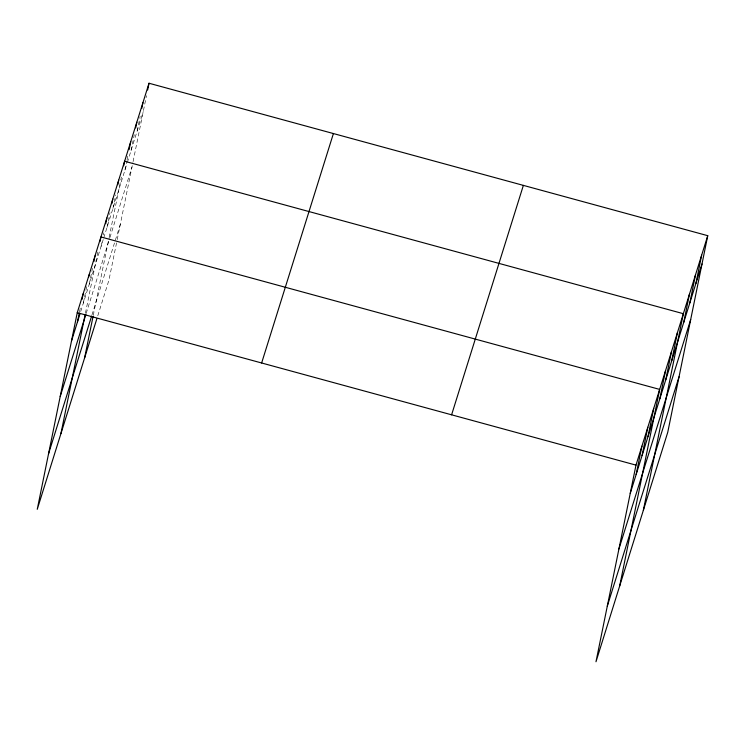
<?xml version="1.0" encoding="UTF-8"?>
<svg xmlns="http://www.w3.org/2000/svg" width="745" height="745" viewBox="0 0 745 745"><rect width="100%" height="100%" fill="white"/><g stroke="black" fill="none" stroke-linecap="round" stroke-linejoin="round"><path stroke-width="0.56" stroke-dasharray="3.73 2.79" d="M79.492 311.857L80.413 307.322M83.338 303.113L86.793 286.136M89.26 284.18L92.482 268.34M85.433 313.179L98.172 250.544M101.106 246.325L102.251 240.672M103.406 235.01L103.862 232.747M107.029 227.402L110.018 212.688M112.942 208.47L115.708 194.892M93.255 315.405L108.891 238.558M109.115 237.469L121.398 177.096M124.964 170.037L126.808 160.985M127.041 159.858L127.963 155.333M131.064 150.537L134.286 134.696M137.164 131.036L140.162 116.322M116.555 242.842L109.012 279.878L97.493 316.718M117.216 239.573L132.852 162.736M133.076 161.646L146.486 95.695M80.711 311.522L103.406 238.968M103.732 237.916L127.004 163.537M127.339 162.457L143.263 111.536M86.187 313.449L109.599 238.596M109.934 237.515L131.967 167.094M91.97 314.949L120.317 224.329"/><path stroke-width="1.12" d="M707.75 235.69L635.988 465.122L595.981 661.756L667.743 432.324L707.75 235.69L149.019 83.244L77.257 312.676L37.25 509.31L96.813 318.879M77.424 322.036L79.259 312.984M82.025 299.406L83.179 293.744M88.636 277.084L89.102 274.821M93.87 261.551L95.015 255.889M60.932 433.599L85.209 314.269M100.016 241.492L100.938 236.957L659.67 389.412L619.663 586.045M105.706 223.696L106.861 218.034M111.862 203.636L112.784 199.101M117.785 184.704L118.697 180.178M84.613 357.889L93.041 316.495M123.698 165.772L124.62 161.246L683.351 313.701L643.345 510.334M129.108 149.671L130.72 141.746M135.674 127.907L136.819 122.245M141.774 108.407L142.919 102.745M147.64 90.033L149.019 83.244M636.146 474.481L641.901 446.19M642.069 455.558L647.824 427.267M647.992 436.626L653.747 408.335M659.828 398.771L665.583 370.479M665.751 379.848L671.506 351.556M671.673 360.915L677.429 332.624M683.696 322.492L689.451 294.191M689.796 302.992L695.551 274.691M695.895 283.482L701.65 255.19M71.501 340.968L80.05 313.626M60.196 396.517L85.852 314.502M48.555 453.752L91.644 316.001M261.635 362.983L333.406 133.551M451.6 414.816L523.372 185.384M630.223 493.414L701.995 263.981M618.927 548.963L690.689 319.54M607.277 606.207L679.049 376.774M77.257 312.676L635.988 465.122"/></g></svg>
